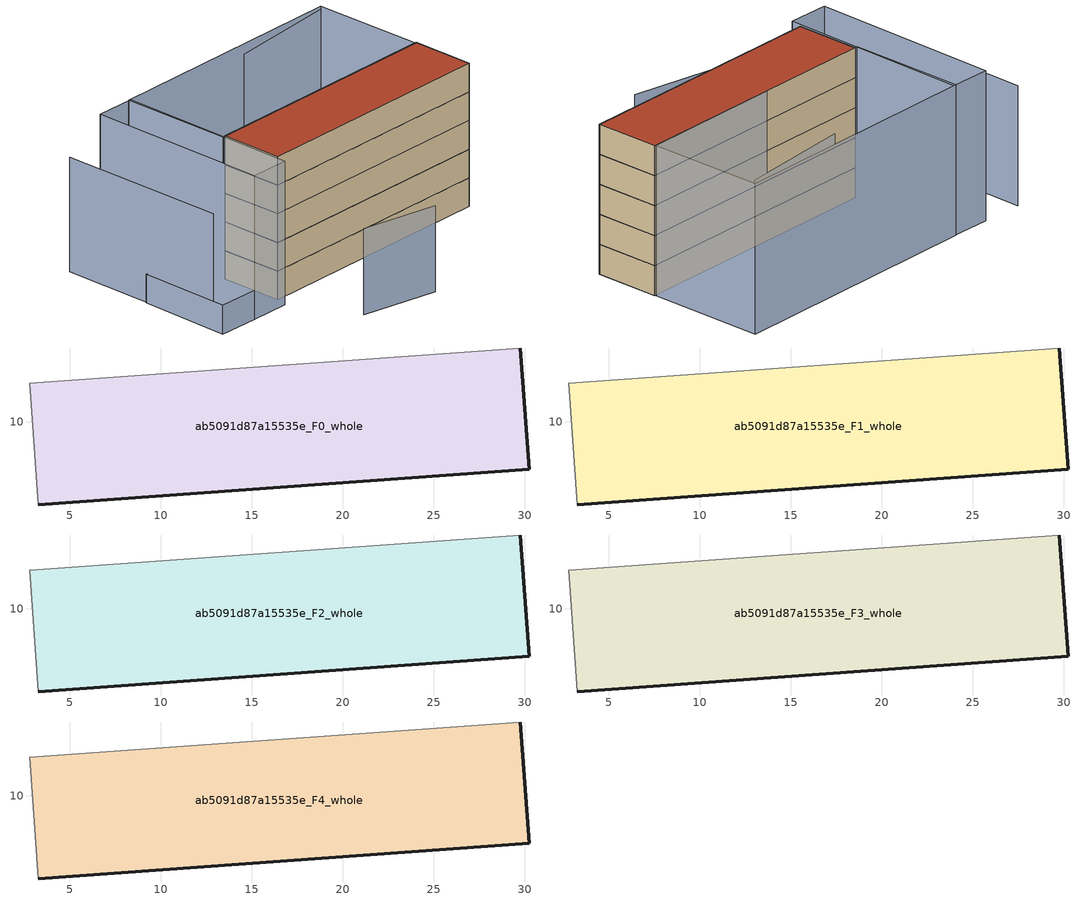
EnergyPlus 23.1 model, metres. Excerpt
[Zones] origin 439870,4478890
ab5091d87a15535e_F0_whole
 floor ground (EU_floor_Construction): 30.24,7.38 29.76,14.05 2.8,12.11 3.28,5.44 z0
 wall outside (EU_wall_Construction): 29.76,14.05 30.24,7.38 3.28,5.44 z0:3
 wall adiabatic (EU_wall_Construction): 3.28,5.44 2.8,12.11 29.76,14.05 z0:3
ab5091d87a15535e_F1_whole
 floor to ab5091d87a15535e_F0_whole (EU_floor_Construction): 30.24,7.38 29.76,14.05 2.8,12.11 3.28,5.44 z3
 wall outside (EU_wall_Construction): 29.76,14.05 30.24,7.38 3.28,5.44 z3:6
 wall adiabatic (EU_wall_Construction): 3.28,5.44 2.8,12.11 29.76,14.05 z3:6
ab5091d87a15535e_F2_whole
 floor to ab5091d87a15535e_F1_whole (EU_floor_Construction): 30.24,7.38 29.76,14.05 2.8,12.11 3.28,5.44 z6
 wall outside (EU_wall_Construction): 29.76,14.05 30.24,7.38 3.28,5.44 z6:9
 wall adiabatic (EU_wall_Construction): 3.28,5.44 2.8,12.11 29.76,14.05 z6:9
ab5091d87a15535e_F3_whole
 floor to ab5091d87a15535e_F2_whole (EU_floor_Construction): 30.24,7.38 29.76,14.05 2.8,12.11 3.28,5.44 z9
 wall outside (EU_wall_Construction): 29.76,14.05 30.24,7.38 3.28,5.44 z9:12
 wall adiabatic (EU_wall_Construction): 3.28,5.44 2.8,12.11 29.76,14.05 z9:12
ab5091d87a15535e_F4_whole
 floor to ab5091d87a15535e_F3_whole (EU_floor_Construction): 30.24,7.38 29.76,14.05 2.8,12.11 3.28,5.44 z12
 wall outside (EU_wall_Construction): 29.76,14.05 30.24,7.38 3.28,5.44 z12:15
 wall adiabatic (EU_wall_Construction): 3.28,5.44 2.8,12.11 29.76,14.05 z12:15
 roof outside (EU_roof_Construction): 29.76,14.05 30.24,7.38 3.28,5.44 2.8,12.11 z15
shading: 6.87,-2.51 15.18,-3.59 z0:9; 28.23,25.41 16.38,23.49 / 29.62,14.11 2.52,12.03 / 2.52,12.03 1.61,23.86 / 1.61,23.86 28.71,25.94 / 28.71,25.94 29.62,14.11 / -1.14,3.97 -2.33,23.62 / -2.33,23.62 1.88,23.87 / 1.88,23.87 3.07,4.22 / 3.07,4.22 -1.14,3.97 z0:15; -6.02,13.59 -1.65,13.82 / -1.65,13.82 -1.14,3.98 / -1.14,3.98 -5.51,3.75 / -5.51,3.75 -6.02,13.59 z0:3; -6.55,23.4 -5.36,5.22 z0:12
[Building]
EU S2 Campaign: North Axis=0; Terrain=City; Solar Distribution=FullExterior
[Site:Location]
Madrid: Latitude=40.5; Longitude=-3.5; Time Zone=1; Elevation=609
[SizingPeriod:WeatherFileDays]
AnnualSizingPeriod: Begin Month=1; Begin Day of Month=1; End Month=12; End Day of Month=31; Day of Week for Start Day=Monday; Use Weather File Daylight Saving Period=No; Use Weather File Rain and Snow Indicators=No
[MATERIAL]
EU_InternalMass_Material: Roughness=MediumRough; Thickness=0.1; Conductivity=1; Density=1800; Specific Heat=900; Thermal Absorptance=0.9; Solar Absorptance=0.7; Visible Absorptance=0.7
[MATERIAL:NOMASS] Roughness=MediumRough; Thermal Absorptance=0.9; Solar Absorptance=0.7; Visible Absorptance=0.7
Name | Thermal Resistance
EU_wall_NoMass | 0.609216
EU_roof_NoMass | 0.513268
EU_floor_NoMass | 0.568163
[CONSTRUCTION]
EU_wall_Construction: EU_wall_NoMass
EU_roof_Construction: EU_roof_NoMass
EU_floor_Construction: EU_floor_NoMass
EU_InternalMass_Construction: EU_InternalMass_Material
[ZONE] Type=1; Multiplier=1; Ceiling Height=autocalculate; Floor Area=autocalculate; Part of Total Floor Area=Yes
Name | Volume
ab5091d87a15535e_F0_whole | 542.065
ab5091d87a15535e_F1_whole; ab5091d87a15535e_F2_whole; ab5091d87a15535e_F3_whole; ab5091d87a15535e_F4_whole | 542.064
[INTERNALMASS] Construction=EU_InternalMass_Construction; Surface Area=180.688
Name | Zone or ZoneList
ab5091d87a15535e_F0_whole_EU_InternalMass | ab5091d87a15535e_F0_whole
ab5091d87a15535e_F1_whole_EU_InternalMass | ab5091d87a15535e_F1_whole
ab5091d87a15535e_F2_whole_EU_InternalMass | ab5091d87a15535e_F2_whole
ab5091d87a15535e_F3_whole_EU_InternalMass | ab5091d87a15535e_F3_whole
ab5091d87a15535e_F4_whole_EU_InternalMass | ab5091d87a15535e_F4_whole
[OTHEREQUIPMENT] Fuel Type=Electricity; Design Level Calculation Method=Watts/Area; Power per Zone Floor Area=1; Fraction Latent=0; Fraction Radiant=0; Fraction Lost=0; Carbon Dioxide Generation Rate=0; EndUse Subcategory=EU_Step8_InternalGains
Name | Zone or ZoneList or Space or SpaceList | Schedule
EU_Step8_InternalGain_ab5091d87a15535e_F0_whole_f000 | ab5091d87a15535e_F0_whole | EU_Step8_GainSchedule_ab5091d87a15535e_F0_whole_f000
EU_Step8_InternalGain_ab5091d87a15535e_F1_whole_f000 | ab5091d87a15535e_F1_whole | EU_Step8_GainSchedule_ab5091d87a15535e_F1_whole_f000
EU_Step8_InternalGain_ab5091d87a15535e_F2_whole_f000 | ab5091d87a15535e_F2_whole | EU_Step8_GainSchedule_ab5091d87a15535e_F2_whole_f000
EU_Step8_InternalGain_ab5091d87a15535e_F3_whole_f000 | ab5091d87a15535e_F3_whole | EU_Step8_GainSchedule_ab5091d87a15535e_F3_whole_f000
EU_Step8_InternalGain_ab5091d87a15535e_F4_whole_f000 | ab5091d87a15535e_F4_whole | EU_Step8_GainSchedule_ab5091d87a15535e_F4_whole_f000
[ZONEVENTILATION:DESIGNFLOWRATE] Schedule=EU_AlwaysOn; Design Flow Rate Calculation Method=AirChanges/Hour; Air Changes per Hour=0.752966; Ventilation Type=Natural; Fan Pressure Rise=0; Fan Total Efficiency=1; Constant Term Coefficient=1; Temperature Term Coefficient=0; Velocity Term Coefficient=0; Velocity Squared Term Coefficient=0; Minimum Indoor Temperature=-100; Maximum Indoor Temperature=100; Delta Temperature=-100; Minimum Outdoor Temperature=-100; Maximum Outdoor Temperature=100; Maximum Wind Speed=40
Name | Zone or ZoneList or Space or SpaceList
EU_ConstantAir_ab5091d87a15535e_F0_whole | ab5091d87a15535e_F0_whole
EU_ConstantAir_ab5091d87a15535e_F1_whole | ab5091d87a15535e_F1_whole
EU_ConstantAir_ab5091d87a15535e_F2_whole | ab5091d87a15535e_F2_whole
EU_ConstantAir_ab5091d87a15535e_F3_whole | ab5091d87a15535e_F3_whole
EU_ConstantAir_ab5091d87a15535e_F4_whole | ab5091d87a15535e_F4_whole
[HVACTEMPLATE:THERMOSTAT] Constant Heating Setpoint=20; Constant Cooling Setpoint=50
EU_HeatOnly_ab5091d87a15535e_F0_whole; EU_HeatOnly_ab5091d87a15535e_F1_whole; EU_HeatOnly_ab5091d87a15535e_F2_whole; EU_HeatOnly_ab5091d87a15535e_F3_whole; EU_HeatOnly_ab5091d87a15535e_F4_whole
[HVACTEMPLATE:ZONE:IDEALLOADSAIRSYSTEM] System Availability Schedule=EU_AlwaysOn; Maximum Heating Supply Air Temperature=50; Minimum Cooling Supply Air Temperature=13; Maximum Heating Supply Air Humidity Ratio=0.0156; Minimum Cooling Supply Air Humidity Ratio=0.0077; Heating Limit=NoLimit; Cooling Limit=NoLimit; Heating Availability Schedule=EU_AlwaysOn; Cooling Availability Schedule=EU_CoolingOff; Dehumidification Control Type=ConstantSensibleHeatRatio; Cooling Sensible Heat Ratio=0.7; Dehumidification Setpoint=60; Humidification Control Type=None; Humidification Setpoint=30; Outdoor Air Method=None; Outdoor Air Flow Rate per Person=0.00944; Outdoor Air Flow Rate per Zone Floor Area=0; Outdoor Air Flow Rate per Zone=0; Demand Controlled Ventilation Type=None; Outdoor Air Economizer Type=NoEconomizer; Heat Recovery Type=None; Sensible Heat Recovery Effectiveness=0.7; Latent Heat Recovery Effectiveness=0.65
Name | Template Thermostat
ab5091d87a15535e_F0_whole | EU_HeatOnly_ab5091d87a15535e_F0_whole
ab5091d87a15535e_F1_whole | EU_HeatOnly_ab5091d87a15535e_F1_whole
ab5091d87a15535e_F2_whole | EU_HeatOnly_ab5091d87a15535e_F2_whole
ab5091d87a15535e_F3_whole | EU_HeatOnly_ab5091d87a15535e_F3_whole
ab5091d87a15535e_F4_whole | EU_HeatOnly_ab5091d87a15535e_F4_whole
[SIZING:ZONE] Zone Cooling Design Supply Air Temperature Input Method=SupplyAirTemperature; Zone Cooling Design Supply Air Temperature=13; Zone Heating Design Supply Air Temperature Input Method=SupplyAirTemperature; Zone Heating Design Supply Air Temperature=50; Zone Cooling Design Supply Air Humidity Ratio=0.008; Zone Heating Design Supply Air Humidity Ratio=0.008; Cooling Design Air Flow Method=DesignDay; Cooling Design Air Flow Rate=0; Cooling Minimum Air Flow per Zone Floor Area=0.000762; Cooling Minimum Air Flow=0; Cooling Minimum Air Flow Fraction=0.2; Heating Design Air Flow Method=DesignDay; Heating Design Air Flow Rate=0; Heating Maximum Air Flow per Zone Floor Area=0.002032; Heating Maximum Air Flow=0.141576; Heating Maximum Air Flow Fraction=0.3; Account for Dedicated Outdoor Air System=No; Dedicated Outdoor Air System Control Strategy=NeutralSupplyAir; Dedicated Outdoor Air Low Setpoint Temperature for Design=autosize; Dedicated Outdoor Air High Setpoint Temperature for Design=autosize; Zone Load Sizing Method=Sensible Load Only No Latent Load; Zone Latent Cooling Design Supply Air Humidity Ratio Input Method=HumidityRatioDifference; Zone Cooling Design Supply Air Humidity Ratio Difference=0.005; Zone Latent Heating Design Supply Air Humidity Ratio Input Method=HumidityRatioDifference; Zone Humidification Design Supply Air Humidity Ratio Difference=0.005
ab5091d87a15535e_F0_whole; ab5091d87a15535e_F1_whole; ab5091d87a15535e_F2_whole; ab5091d87a15535e_F3_whole; ab5091d87a15535e_F4_whole
[SCHEDULE:CONSTANT]
Name | Hourly Value
EU_AlwaysOn | 1
EU_CoolingOff | 0
[SCHEDULE:FILE] Column Number=1; Rows to Skip at Top=0; Number of Hours of Data=8760; Column Separator=Comma; Interpolate to Timestep=No; Minutes per Item=60; Adjust Schedule for Daylight Savings=Yes
Name | File
EU_Step8_GainSchedule_ab5091d87a15535e_F0_whole_f000 | ../../schedules/ab5091d87a15535e/ab5091d87a15535e_F0_whole_f000_gain.csv
EU_Step8_GainSchedule_ab5091d87a15535e_F1_whole_f000 | ../../schedules/ab5091d87a15535e/ab5091d87a15535e_F1_whole_f000_gain.csv
EU_Step8_GainSchedule_ab5091d87a15535e_F2_whole_f000 | ../../schedules/ab5091d87a15535e/ab5091d87a15535e_F2_whole_f000_gain.csv
EU_Step8_GainSchedule_ab5091d87a15535e_F3_whole_f000 | ../../schedules/ab5091d87a15535e/ab5091d87a15535e_F3_whole_f000_gain.csv
EU_Step8_GainSchedule_ab5091d87a15535e_F4_whole_f000 | ../../schedules/ab5091d87a15535e/ab5091d87a15535e_F4_whole_f000_gain.csv
